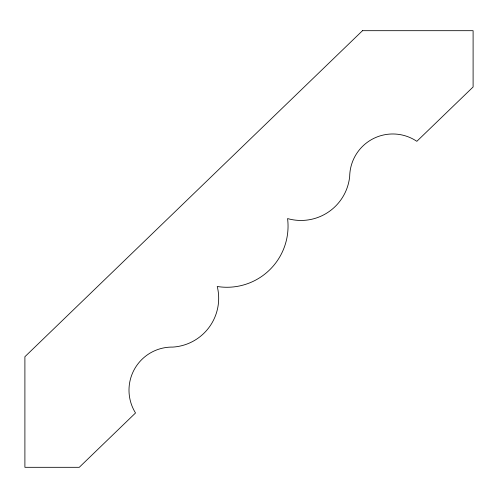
<?xml version="1.0" encoding="UTF-8"?>
<svg xmlns="http://www.w3.org/2000/svg" width="498" height="498" viewBox="0 0 498 498"><rect width="100%" height="100%" fill="white"/><g stroke="black" fill="none" stroke-linecap="round" stroke-linejoin="round"><path stroke-width="0.75" d="M362.507 30.689L24.9 356.717L24.9 467.311L79.263 467.311L135.524 412.979A43.096 43.096 0 0 1 172.881 347.087A48.935 48.935 0 0 0 217.246 286.493A61.105 61.105 0 0 0 287.576 218.578A48.935 48.935 0 0 0 349.689 176.348A43.096 43.096 0 0 1 416.838 141.32L473.1 86.988L473.1 30.689L362.507 30.689"/></g></svg>
